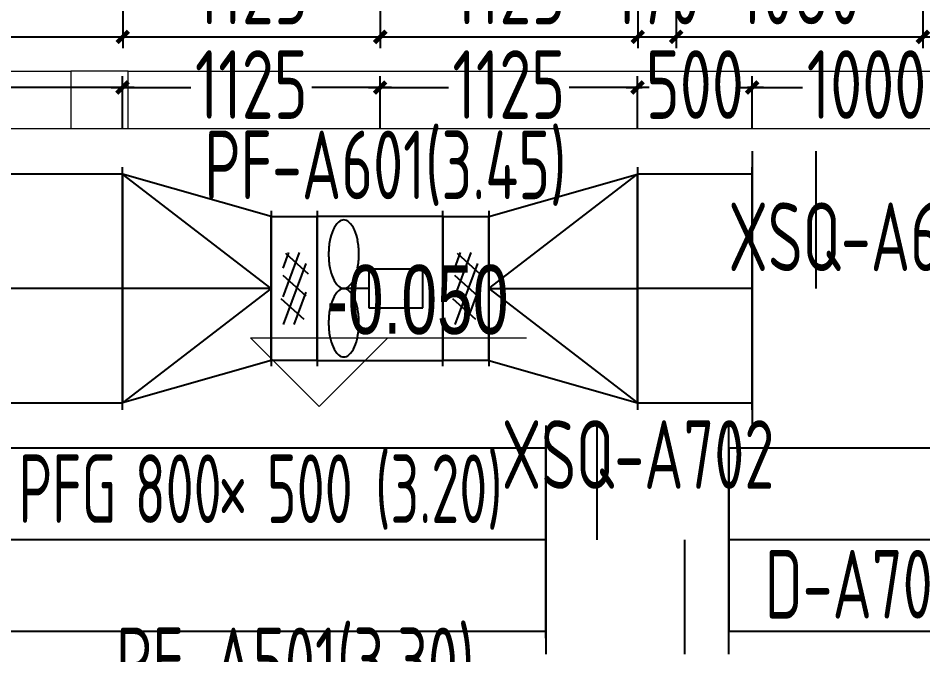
# Model space of a CAD drawing. Extents: x 13114849 to 13479250, y 160225 to 278773.
# Drawn here: x 13251542 to 13255497, y 192008 to 194791 of the extents above; entities that cross this region are included whole.
import ezdxf

# ---------------------------------------------------------------- set-up
doc = ezdxf.new("R2010")
doc.units = 0
doc.header["$LTSCALE"] = 1000
doc.header["$MEASUREMENT"] = 0
doc.linetypes.add('CENTER2', pattern=[28.575, 19.05, -3.175, 3.175, -3.175])
doc.linetypes.add('DOTE', pattern=[2.42, 2, -0.2, 0.02, -0.2])
for name, color, linetype in [('DUCT-X-P中心线', 5, 'CENTER2'), ('DUCT-X-P标注', 7, 'Continuous'), ('DUCT-X-P法兰', 2, 'Continuous'), ('DUCT-X-P管', 31, 'Continuous'), ('DUCT-X-P管端线', 2, 'Continuous'), ('DUCT-X-P管设备', 7, 'Continuous'), ('DUCT-X-P阀门', 7, 'Continuous'), ('DUCT-X-S标注', 7, 'Continuous')]:
    doc.layers.add(name, color=color, linetype=linetype)
doc.layers.add('建筑底图', color=8, linetype='Continuous', lineweight=13)
doc.styles.add('67', font='gbenor.shx', dxfattribs={"width": 0.7, "bigfont": 'hztxt.shx'})
doc.styles.add('C', font='HZTXT_E', dxfattribs={"width": 0.7, "bigfont": 'HZTXT'})
doc.styles.add('du', font='gbenor.shx', dxfattribs={"width": 0.8, "bigfont": 'hztxt.shx'})
doc.dimstyles.new('67', dxfattribs={"dimscale": 100, "dimtxt": 3, "dimasz": 0.5, "dimexe": 0.5, "dimexo": 2, "dimgap": 0.5, "dimtad": 2, "dimdec": 0, "dimrnd": 5, "dimzin": 0, "dimdsep": 46, "dimtxsty": 'du', "dimblk": 'ARCHTICK', "dimcen": 0, "dimdle": 0.5, "dimclrd": 256, "dimclre": 256, "dimclrt": 256, "dimazin": 0, "dimtfac": 1, "dimtdec": 0, "dimtix": 1, "dimtmove": 2, "dimatfit": 3, "dimfxl": 1, "dimtolj": 1, "dimtzin": 0, "dimlwd": -1, "dimlwe": -1, "dimarcsym": 0})

# ---------------------------------------------------------------- blocks, each defined once
blk = doc.blocks.new('$轴流风机$00000011')
for p, q in [((-500, 500), (-500, -500)), ((500, 500), (-500, 500)), ((500, -500), (500, 500)), ((-339.5, 134.7), (-339.5, -134.7)), ((88, 134.7), (-339.5, 134.7)), ((88, -134.7), (88, 134.7)), ((88, 0), (288.5, 0)), ((-339.5, -134.7), (88, -134.7)), ((-500, -500), (500, -500))]:
    blk.add_line(p, q)
for centre, radius, start, end in [((355.1, 328.7), 170.3, 129.18213, 153.06034), ((288.5, 410.5), 64.8, 90, 129.18213), ((288.5, 410.5), 64.8, 50.81787, 90), ((221.9, 328.7), 170.3, 26.93966, 50.81787), ((462.4, 274.2), 290.7, 153.06034, 168.11261), ((114.5, 274.2), 290.7, 11.88739, 26.93966), ((633.1, 238.3), 465, 168.11261, 180), ((-56.1, 238.3), 465, 0, 11.88739), ((633.1, 238.3), 465, 180, 191.88739), ((-56.1, 238.3), 465, 348.11261, 0), ((462.4, 202.4), 290.7, 191.88739, 206.93966), ((114.5, 202.4), 290.7, 333.06034, 348.11261), ((355.1, 147.8), 170.3, 206.93966, 230.81787), ((221.9, 147.8), 170.3, 309.18213, 333.06034), ((288.5, 66.1), 64.8, 230.81787, 270), ((288.5, 66.1), 64.8, 270, 309.18213), ((355.1, -147.8), 170.3, 129.18213, 153.06034), ((288.5, -66.1), 64.8, 90, 129.18213), ((288.5, -66.1), 64.8, 50.81787, 90), ((221.9, -147.8), 170.3, 26.93966, 50.81787), ((462.4, -202.4), 290.7, 153.06034, 168.11261), ((114.5, -202.4), 290.7, 11.88739, 26.93966), ((633.1, -238.3), 465, 168.11261, 180), ((-56.1, -238.3), 465, 0, 11.88739), ((633.1, -238.3), 465, 180, 191.88739), ((-56.1, -238.3), 465, 348.11261, 0), ((462.4, -274.2), 290.7, 191.88739, 206.93966), ((114.5, -274.2), 290.7, 333.06034, 348.11261), ((355.1, -328.7), 170.3, 206.93966, 230.81787), ((221.9, -328.7), 170.3, 309.18213, 333.06034), ((288.5, -410.5), 64.8, 230.81787, 270), ((288.5, -410.5), 64.8, 270, 309.18213)]:
    blk.add_arc(centre, radius, start, end)
for p in [(-500, 0), (500, 0)]:
    blk.add_point(p)
blk = doc.blocks.new('_ArchTick')
at = {"color": 0, "linetype": 'ByBlock', "const_width": 0.4}
blk.add_lwpolyline([(-0.5, -0.5), (0.5, 0.5)], dxfattribs=at)
blk = doc.blocks.new('*D194')
at = {"layer": 'DUCT-X-P标注', "transparency": 16777216}
for p, q in [((13254418.2, 194859.5), (13254418.2, 194659.5)), ((13255497, 194859.5), (13255497, 194659.5)), ((13254368.2, 194709.5), (13255547, 194709.5))]:
    blk.add_line(p, q, dxfattribs=at)
at = {"layer": 'DUCT-X-P标注', "transparency": 16777216, "xscale": 50, "yscale": 50, "zscale": 50, "rotation": 180}
blk.add_blockref('_ArchTick', (13254418.2, 194709.5), dxfattribs=at)
at = {"layer": 'DUCT-X-P标注', "transparency": 16777216, "xscale": 50, "yscale": 50, "zscale": 50}
blk.add_blockref('_ArchTick', (13255497, 194709.5), dxfattribs=at)
at = {"layer": 'DUCT-X-P标注', "transparency": 16777216, "insert": (13254957.6, 194914), "char_height": 300, "attachment_point": 5, "style": 'du'}
blk.add_mtext('\\A1;1080', dxfattribs=at)
blk = doc.blocks.new('*D193')
at = {"layer": 'DUCT-X-P标注', "transparency": 16777216}
for p, q in [((13254250.4, 194859.5), (13254250.4, 194659.5)), ((13254418.2, 194859.5), (13254418.2, 194659.5)), ((13254200.4, 194709.5), (13254468.2, 194709.5))]:
    blk.add_line(p, q, dxfattribs=at)
at = {"layer": 'DUCT-X-P标注', "transparency": 16777216, "xscale": 50, "yscale": 50, "zscale": 50, "rotation": 180}
blk.add_blockref('_ArchTick', (13254250.4, 194709.5), dxfattribs=at)
at = {"layer": 'DUCT-X-P标注', "transparency": 16777216, "xscale": 50, "yscale": 50, "zscale": 50}
blk.add_blockref('_ArchTick', (13254418.2, 194709.5), dxfattribs=at)
at = {"layer": 'DUCT-X-P标注', "transparency": 16777216, "insert": (13254334.3, 194914), "char_height": 300, "attachment_point": 5, "style": 'du'}
blk.add_mtext('\\A1;170', dxfattribs=at)
blk = doc.blocks.new('*D192')
at = {"layer": 'DUCT-X-P标注', "transparency": 16777216}
for p, q in [((13253124.8, 194859.5), (13253124.8, 194659.5)), ((13254250.4, 194859.5), (13254250.4, 194659.5)), ((13253074.8, 194709.5), (13254300.4, 194709.5))]:
    blk.add_line(p, q, dxfattribs=at)
at = {"layer": 'DUCT-X-P标注', "transparency": 16777216, "xscale": 50, "yscale": 50, "zscale": 50, "rotation": 180}
blk.add_blockref('_ArchTick', (13253124.8, 194709.5), dxfattribs=at)
at = {"layer": 'DUCT-X-P标注', "transparency": 16777216, "xscale": 50, "yscale": 50, "zscale": 50}
blk.add_blockref('_ArchTick', (13254250.4, 194709.5), dxfattribs=at)
at = {"layer": 'DUCT-X-P标注', "transparency": 16777216, "insert": (13253687.6, 194914), "char_height": 300, "attachment_point": 5, "style": 'du'}
blk.add_mtext('\\A1;1125', dxfattribs=at)
blk = doc.blocks.new('*D191')
at = {"layer": 'DUCT-X-P标注', "transparency": 16777216}
for p, q in [((13251999.2, 194859.5), (13251999.2, 194659.5)), ((13253124.8, 194859.5), (13253124.8, 194659.5)), ((13251949.2, 194709.5), (13253174.8, 194709.5))]:
    blk.add_line(p, q, dxfattribs=at)
at = {"layer": 'DUCT-X-P标注', "transparency": 16777216, "xscale": 50, "yscale": 50, "zscale": 50, "rotation": 180}
blk.add_blockref('_ArchTick', (13251999.2, 194709.5), dxfattribs=at)
at = {"layer": 'DUCT-X-P标注', "transparency": 16777216, "xscale": 50, "yscale": 50, "zscale": 50}
blk.add_blockref('_ArchTick', (13253124.8, 194709.5), dxfattribs=at)
at = {"layer": 'DUCT-X-P标注', "transparency": 16777216, "insert": (13252562, 194914), "char_height": 300, "attachment_point": 5, "style": 'du'}
blk.add_mtext('\\A1;1125', dxfattribs=at)
blk = doc.blocks.new('*D190')
at = {"layer": 'DUCT-X-P标注', "transparency": 16777216}
for p, q in [((13249981.5, 194859.5), (13249981.5, 194659.5)), ((13251999.2, 194859.5), (13251999.2, 194659.5)), ((13249931.5, 194709.5), (13252049.2, 194709.5))]:
    blk.add_line(p, q, dxfattribs=at)
at = {"layer": 'DUCT-X-P标注', "transparency": 16777216, "xscale": 50, "yscale": 50, "zscale": 50, "rotation": 180}
blk.add_blockref('_ArchTick', (13249981.5, 194709.5), dxfattribs=at)
at = {"layer": 'DUCT-X-P标注', "transparency": 16777216, "xscale": 50, "yscale": 50, "zscale": 50}
blk.add_blockref('_ArchTick', (13251999.2, 194709.5), dxfattribs=at)
at = {"layer": 'DUCT-X-P标注', "transparency": 16777216, "insert": (13250990.4, 194914), "char_height": 300, "attachment_point": 5, "style": 'du'}
blk.add_mtext('\\A1;2020', dxfattribs=at)
blk = doc.blocks.new('*D172')
at = {"layer": 'DUCT-X-P标注', "transparency": 16777216}
for p, q in [((13254750.2, 194309.5), (13254750.2, 194538)), ((13255750.6, 194309.5), (13255750.6, 194538)), ((13254700.2, 194488), (13254970.3, 194488)), ((13255800.6, 194488), (13255530.5, 194488))]:
    blk.add_line(p, q, dxfattribs=at)
at = {"layer": 'DUCT-X-P标注', "transparency": 16777216, "xscale": 50, "yscale": 50, "zscale": 50, "rotation": 180}
blk.add_blockref('_ArchTick', (13254750.2, 194488), dxfattribs=at)
at = {"layer": 'DUCT-X-P标注', "transparency": 16777216, "xscale": 50, "yscale": 50, "zscale": 50}
blk.add_blockref('_ArchTick', (13255750.6, 194488), dxfattribs=at)
at = {"layer": 'DUCT-X-P标注', "transparency": 16777216, "insert": (13255250.4, 194501), "char_height": 300, "attachment_point": 5, "style": 'du'}
blk.add_mtext('\\A1;1000', dxfattribs=at)
blk = doc.blocks.new('*D171')
at = {"layer": 'DUCT-X-P标注', "transparency": 16777216}
for p, q in [((13254249.6, 194309.5), (13254249.6, 194538)), ((13254750.2, 194309.5), (13254750.2, 194538)), ((13254199.6, 194488), (13254269.8, 194488)), ((13254800.2, 194488), (13254730, 194488))]:
    blk.add_line(p, q, dxfattribs=at)
at = {"layer": 'DUCT-X-P标注', "transparency": 16777216, "xscale": 50, "yscale": 50, "zscale": 50, "rotation": 180}
blk.add_blockref('_ArchTick', (13254249.6, 194488), dxfattribs=at)
at = {"layer": 'DUCT-X-P标注', "transparency": 16777216, "xscale": 50, "yscale": 50, "zscale": 50}
blk.add_blockref('_ArchTick', (13254750.2, 194488), dxfattribs=at)
at = {"layer": 'DUCT-X-P标注', "transparency": 16777216, "insert": (13254499.9, 194501), "char_height": 300, "attachment_point": 5, "style": 'du'}
blk.add_mtext('\\A1;500', dxfattribs=at)
blk = doc.blocks.new('*D170')
at = {"layer": 'DUCT-X-P标注', "transparency": 16777216}
for p, q in [((13253124, 194309.5), (13253124, 194538)), ((13254249.6, 194309.5), (13254249.6, 194538)), ((13253074, 194488), (13253422.6, 194488)), ((13254299.6, 194488), (13253950.9, 194488))]:
    blk.add_line(p, q, dxfattribs=at)
at = {"layer": 'DUCT-X-P标注', "transparency": 16777216, "xscale": 50, "yscale": 50, "zscale": 50, "rotation": 180}
blk.add_blockref('_ArchTick', (13253124, 194488), dxfattribs=at)
at = {"layer": 'DUCT-X-P标注', "transparency": 16777216, "xscale": 50, "yscale": 50, "zscale": 50}
blk.add_blockref('_ArchTick', (13254249.6, 194488), dxfattribs=at)
at = {"layer": 'DUCT-X-P标注', "transparency": 16777216, "insert": (13253686.8, 194501), "char_height": 300, "attachment_point": 5, "style": 'du'}
blk.add_mtext('\\A1;1125', dxfattribs=at)
blk = doc.blocks.new('*D169')
at = {"layer": 'DUCT-X-P标注', "transparency": 16777216}
for p, q in [((13251998.4, 194309.5), (13251998.4, 194538)), ((13253124, 194309.5), (13253124, 194538)), ((13251948.4, 194488), (13252297, 194488)), ((13253174, 194488), (13252825.3, 194488))]:
    blk.add_line(p, q, dxfattribs=at)
at = {"layer": 'DUCT-X-P标注', "transparency": 16777216, "xscale": 50, "yscale": 50, "zscale": 50, "rotation": 180}
blk.add_blockref('_ArchTick', (13251998.4, 194488), dxfattribs=at)
at = {"layer": 'DUCT-X-P标注', "transparency": 16777216, "xscale": 50, "yscale": 50, "zscale": 50}
blk.add_blockref('_ArchTick', (13253124, 194488), dxfattribs=at)
at = {"layer": 'DUCT-X-P标注', "transparency": 16777216, "insert": (13252561.2, 194501), "char_height": 300, "attachment_point": 5, "style": 'du'}
blk.add_mtext('\\A1;1125', dxfattribs=at)
blk = doc.blocks.new('*D168')
at = {"layer": 'DUCT-X-P标注', "transparency": 16777216}
for p, q in [((13248997.4, 194309.5), (13248997.4, 194538)), ((13251998.4, 194309.5), (13251998.4, 194538)), ((13248947.4, 194488), (13250197.8, 194488)), ((13252048.4, 194488), (13250798, 194488))]:
    blk.add_line(p, q, dxfattribs=at)
at = {"layer": 'DUCT-X-P标注', "transparency": 16777216, "xscale": 50, "yscale": 50, "zscale": 50, "rotation": 180}
blk.add_blockref('_ArchTick', (13248997.4, 194488), dxfattribs=at)
at = {"layer": 'DUCT-X-P标注', "transparency": 16777216, "xscale": 50, "yscale": 50, "zscale": 50}
blk.add_blockref('_ArchTick', (13251998.4, 194488), dxfattribs=at)
at = {"layer": 'DUCT-X-P标注', "transparency": 16777216, "insert": (13250497.9, 194501), "char_height": 300, "attachment_point": 5, "style": 'du'}
blk.add_mtext('\\A1;3000', dxfattribs=at)
blk = doc.blocks.new('_FZH')
blk.add_lwpolyline([(-0.5, -0.5), (0.5, -0.5), (0.5, 0.5), (-0.5, 0.5)], close=True)

msp = doc.modelspace()

# ---------------------------------------------------------------- linework, layer by layer
at = {"layer": 'DUCT-X-P中心线'}
for p, q in [((13251998.4, 193609.5), (13249197.8, 193609.5)), ((13252648.6, 193609.5), (13251998.6, 193609.5)), ((13253599.4, 193609.5), (13254249.4, 193609.5)), ((13254750.2, 193609.5), (13254249.6, 193609.5)), ((13253848.5, 192511), (13251498.7, 192511)), ((13255645, 192511), (13254648.9, 192511))]:
    msp.add_line(p, q, dxfattribs=at)
at = {"layer": 'DUCT-X-P法兰'}
for p, q in [((13251998.5, 193079.5), (13251998.5, 194139.5)), ((13254249.5, 194139.5), (13254249.5, 193079.5)), ((13254750.3, 193079.5), (13254750.3, 194139.5)), ((13252648.7, 193949.5), (13252648.7, 193269.5)), ((13252848.9, 193949.5), (13252848.9, 193269.5)), ((13253399.1, 193269.5), (13253399.1, 193949.5)), ((13253599.3, 193949.5), (13253599.3, 193269.5)), ((13253848.6, 192081), (13253848.6, 192941)), ((13254648.8, 192081), (13254648.8, 192941))]:
    msp.add_line(p, q, dxfattribs=at)
at = {"layer": 'DUCT-X-P管'}
for p, q in [((13251998.4, 194109.5), (13249197.8, 194109.5)), ((13251998.4, 193109.5), (13251998.4, 194109.5)), ((13252648.6, 193609.5), (13251998.6, 194109.5)), ((13252648.6, 193924.5), (13251998.6, 194109.5)), ((13253599.4, 193609.5), (13254249.4, 194109.5)), ((13253599.4, 193924.5), (13254249.4, 194109.5)), ((13254249.6, 194109.5), (13254249.6, 193109.5)), ((13254750.2, 194109.5), (13254249.6, 194109.5)), ((13254750.2, 193109.5), (13254750.2, 194109.5)), ((13252648.8, 193924.5), (13252848.8, 193924.5)), ((13253399.2, 193924.5), (13253599.2, 193924.5)), ((13252648.6, 193609.5), (13251998.6, 193109.5)), ((13253599.4, 193609.5), (13254249.4, 193109.5)), ((13252648.6, 193294.5), (13251998.6, 193109.5)), ((13252848.8, 193294.5), (13252648.8, 193294.5)), ((13253599.2, 193294.5), (13253399.2, 193294.5)), ((13253599.4, 193294.5), (13254249.4, 193109.5)), ((13249197.8, 193109.5), (13251998.4, 193109.5)), ((13254249.6, 193109.5), (13254750.2, 193109.5)), ((13253848.5, 192911), (13251498.7, 192911)), ((13253848.5, 192111), (13253848.5, 192911)), ((13254648.9, 192911), (13254648.9, 192111)), ((13255645, 192911), (13254648.9, 192911)), ((13251498.7, 192111), (13253848.5, 192111)), ((13254648.9, 192111), (13255645, 192111))]:
    msp.add_line(p, q, dxfattribs=at)
at = {"layer": 'DUCT-X-P管端线'}
for p, q in [((13251998.6, 194109.5), (13251998.6, 193109.5)), ((13254249.4, 193109.5), (13254249.4, 194109.5)), ((13254750.4, 193109.5), (13254750.4, 194109.5)), ((13252648.6, 193294.5), (13252648.6, 193924.5)), ((13252648.8, 193294.5), (13252648.8, 193924.5)), ((13252848.8, 193294.5), (13252848.8, 193924.5)), ((13253399.2, 193294.5), (13253399.2, 193924.5)), ((13253599.2, 193294.5), (13253599.2, 193924.5)), ((13253599.4, 193924.5), (13253599.4, 193294.5)), ((13253848.7, 192111), (13253848.7, 192911)), ((13254648.7, 192111), (13254648.7, 192911))]:
    msp.add_line(p, q, dxfattribs=at)
at = {"layer": 'DUCT-X-P阀门'}
for p, q in [((13254750.4, 194209.5), (13254750.4, 193009.5)), ((13255028.4, 194209.5), (13255028.4, 193609.5)), ((13252724, 193767), (13252698.8, 193698.3)), ((13252770.2, 193767), (13252698.8, 193572.3)), ((13252710.4, 193764.5), (13252810.4, 193673.6)), ((13253474.4, 193767), (13253449.2, 193698.3)), ((13253520.6, 193767), (13253449.2, 193572.3)), ((13253460.8, 193764.5), (13253560.8, 193673.6)), ((13252798.8, 193719.1), (13252700.9, 193452)), ((13253549.2, 193719.1), (13253451.3, 193452)), ((13252698.8, 193668), (13252798.8, 193577.1)), ((13253449.2, 193668), (13253549.2, 193577.1)), ((13252690.7, 193566), (13252790.7, 193475.1)), ((13252798.8, 193593.1), (13252747.1, 193452)), ((13253441.1, 193566), (13253541.1, 193475.1)), ((13253549.2, 193593.1), (13253497.5, 193452)), ((13253848.7, 193011), (13253848.7, 192011)), ((13254071.1, 193011), (13254071.1, 192511)), ((13254648.7, 192011), (13254648.7, 193011)), ((13254455.6, 192011), (13254455.6, 192511))]:
    msp.add_line(p, q, dxfattribs=at)
at = {"layer": '建筑底图', "color": 8, "linetype": 'DOTE'}
msp.add_line((13474197.4, 194709.5), (13119297.4, 194709.5), dxfattribs=at)
at = {"layer": '建筑底图', "color": 8}
for p, q in [((13248997.4, 194559.5), (13251772.4, 194559.5)), ((13252022.4, 194559.5), (13255797.4, 194559.5)), ((13248997.4, 194309.5), (13251772.4, 194309.5)), ((13252022.4, 194309.5), (13255797.4, 194309.5))]:
    msp.add_line(p, q, dxfattribs=at)
at = {"layer": '建筑底图'}
for p, q in [((13252558, 193393.9), (13253764, 193393.9)), ((13252858, 193093.9), (13252558, 193393.9)), ((13252858, 193093.9), (13253158, 193393.9))]:
    msp.add_line(p, q, dxfattribs=at)

# ---------------------------------------------------------------- block references
at = {"layer": 'DUCT-X-P管设备', "xscale": 0.55, "yscale": 0.63, "zscale": 630, "rotation": 180}
msp.add_blockref('$轴流风机$00000011', (13253124, 193609.5, 3450), dxfattribs=at)
at = {"layer": '建筑底图', "color": 8, "xscale": 250, "yscale": 250, "zscale": 250}
msp.add_blockref('_FZH', (13251897.4, 194434.5), dxfattribs=at)

# ---------------------------------------------------------------- texts
at = {"layer": 'DUCT-X-P标注', "style": '67', "width": 0.75}
for s, p in [('PF-A601(3.45)', (13252356.3, 193999.7, 6100)), ('XSQ-A602', (13254646.4, 193685.6, 1200)), ('XSQ-A702', (13253655.8, 192733.7, 11750)), ('PF-A501(3.30)', (13251970.1, 191827.2, 3960))]:
    msp.add_text(s, height=300, dxfattribs=at).set_placement(p)
at = {"layer": 'DUCT-X-P标注', "color": 7, "style": '67', "width": 0.7}
for s, p in [('(3.20)', (13253102.5, 192584.1, 6900)), ('PFG', (13251543.3, 192584.1, 6900)), ('800', (13252051.7, 192584.1, 6900)), ('500', (13252629.2, 192584.1, 6900)), ('×', (13252419.2, 192584.1, 6900))]:
    msp.add_text(s, height=300, dxfattribs=at).set_placement(p)
at = {"layer": 'DUCT-X-S标注', "style": '67', "width": 0.75}
msp.add_text('D-A702', height=300, dxfattribs=at).set_placement((13254806, 192166.7, -950))
at = {"layer": '建筑底图', "style": 'C', "width": 0.7}
msp.add_text('-0.050', height=300, dxfattribs=at).set_placement((13252889.2, 193411.4))

# ---------------------------------------------------------------- dimensions: what is measured, and where the dimension line sits
at = {"layer": 'DUCT-X-P标注'}
for base, p1, p2, picture, middle in [((13251999.2, 194709.5), (13249981.5, 195059.5, 3450), (13251999.2, 195059.5, 3450), '*D190', (13250990.4, 194914)), ((13253124.8, 194709.5), (13251999.2, 195059.5, 3450), (13253124.8, 195059.5, 3450), '*D191', (13252562, 194914)), ((13254250.4, 194709.5), (13253124.8, 195059.5, 3450), (13254250.4, 195059.5, 3450), '*D192', (13253687.6, 194914)), ((13254418.2, 194709.5), (13254250.4, 195059.5, 3450), (13254418.2, 195059.5, 3450), '*D193', (13254334.3, 194914)), ((13255497, 194709.5), (13254418.2, 195059.5, 3450), (13255497, 195059.5, 3450), '*D194', (13254957.6, 194914)), ((13251998.4, 194488), (13248997.4, 194109.5, 3450), (13251998.4, 194109.5, 3450), '*D168', (13250497.9, 194501)), ((13253124, 194488), (13251998.4, 194109.5, 3450), (13253124, 194109.5, 3450), '*D169', (13252561.2, 194501)), ((13254249.6, 194488), (13253124, 194109.5, 3450), (13254249.6, 194109.5, 3450), '*D170', (13253686.8, 194501)), ((13254750.2, 194488), (13254249.6, 194109.5, 3450), (13254750.2, 194109.5, 3450), '*D171', (13254499.9, 194501)), ((13255750.6, 194488), (13254750.2, 194109.5, 3450), (13255750.6, 194109.5, 3450), '*D172', (13255250.4, 194501))]:
    dim = msp.add_linear_dim(base=base, p1=p1, p2=p2, dimstyle='67', dxfattribs=at)
    dim.commit()
    dim.dimension.update_dxf_attribs({"geometry": picture, "text_midpoint": middle, "dimtype": 128})

doc.saveas('drawing.dxf')
